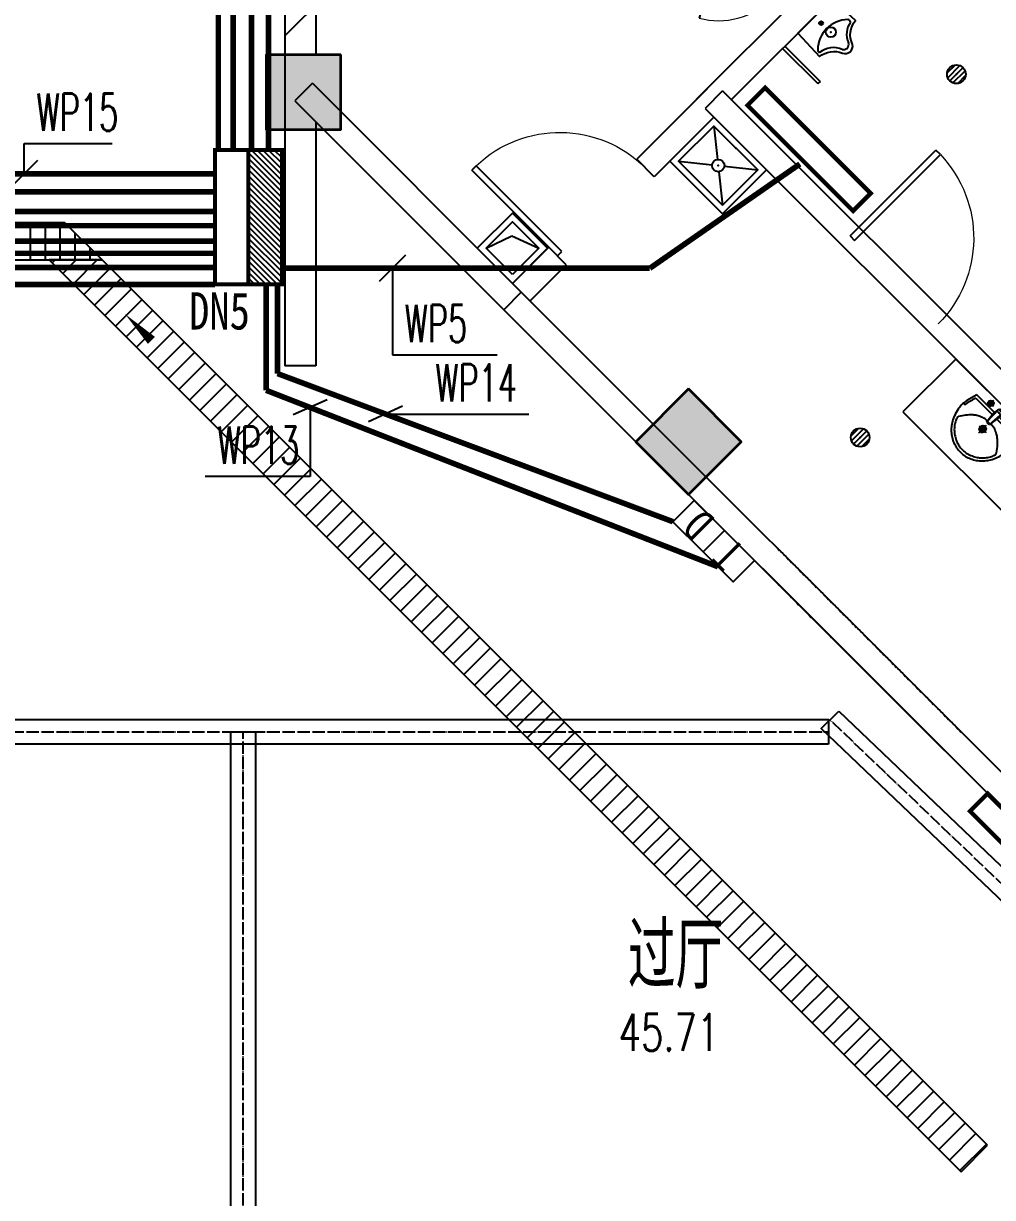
# Model space of a CAD drawing. Extents: x 815029915 to 815825525, y 579155098 to 579748855.
# Drawn here: x 815353715 to 815361504, y 579468629 to 579478068 of the extents above; entities that cross this region are included whole.
import ezdxf

# ---------------------------------------------------------------- set-up
doc = ezdxf.new("R2010")
doc.units = 0
doc.header["$LTSCALE"] = 100
doc.header["$MEASUREMENT"] = 0
doc.linetypes.add('DASH', pattern=[0.35, 0.25, -0.1])
doc.linetypes.add('DOTE', pattern=[2.42, 2, -0.2, 0.02, -0.2])
for name, color, linetype in [('COLUMN', 9, 'Continuous'), ('DIM_SYMB', 3, 'Continuous'), ('E-TEXT-PLAN', 7, 'Continuous'), ('E-TEXT-PLAN-DER', 7, 'Continuous'), ('H-TA-设备', 7, 'Continuous'), ('H-供暖-散热器', 4, 'Continuous'), ('LATRINE', 6, 'Continuous'), ('LVTRY', 6, 'Continuous'), ('QD', 3, 'Continuous'), ('SPACE', 7, 'Continuous'), ('WALL', 9, 'Continuous'), ('WINDOW', 4, 'Continuous'), ('电-强电平面-标注', 3, 'Continuous'), ('电-强电平面-线缆', 3, 'Continuous'), ('电-桥架', 4, 'Continuous')]:
    doc.layers.add(name, color=color, linetype=linetype)
doc.layers.add('柱填充', color=9, linetype='Continuous', lineweight=18)
doc.layers.add('砼柱', color=2, linetype='Continuous', lineweight=35)
doc.styles.add('-宋体', font='', dxfattribs={"width": 0.8})
doc.styles.add('_TCH_SPACE', font='SIMPLEX', dxfattribs={"height": 5, "bigfont": 'GBCBIG'})
doc.styles.add('_THVAC_DIM', font='', dxfattribs={"width": 0.8, "height": 3.5})
doc.styles.add('ELEC-DIM', font='simplex.shx', dxfattribs={"width": 0.6, "bigfont": 'HZTXT.shx'})
doc.styles.add('IDQSTYLE', font='txt.shx', dxfattribs={"width": 0.7, "bigfont": 'hztxt.shx'})
doc.styles.get('-宋体').set_extended_font_data('SimSun')
doc.styles.get('_THVAC_DIM').set_extended_font_data('SimSun')

# ---------------------------------------------------------------- blocks, each defined once
blk = doc.blocks.new('温控器')
at = {"layer": 'H-TA-设备', "color": 1}
blk.add_lwpolyline([(815233580.6, 579285758), (815233823.3, 579285758), (815233823.3, 579285416.4), (815233580.6, 579285416.4)], close=True, dxfattribs=at)
at = {"layer": 'H-TA-设备', "color": 1, "style": '_THVAC_DIM', "width": 0.8}
blk.add_text('T', height=264.3, rotation=90, dxfattribs=at).set_placement((815233837.9, 579285524.7))
blk = doc.blocks.new('拓展盒')
at = {"layer": 'H-TA-设备', "color": 1}
blk.add_lwpolyline([(815257690.9, 579281713.2), (815257690.9, 579281470.6), (815257349.3, 579281470.6), (815257349.3, 579281713.2)], close=True, dxfattribs=at)
at = {"layer": 'H-TA-设备', "color": 1, "style": '_THVAC_DIM', "width": 0.8}
blk.add_text('D', height=264.3, dxfattribs=at).set_placement((815257457.6, 579281455.9))
blk = doc.blocks.new('*X96')
at = {"color": 0}
for p, q in [((99.831, 192.745), (101.991, 194.905)), ((99.831, 193.169), (101.566, 194.905)), ((99.831, 193.593), (101.142, 194.905)), ((99.831, 194.017), (100.718, 194.905)), ((99.831, 194.442), (100.294, 194.905)), ((99.831, 194.866), (99.869, 194.905)), ((99.915, 192.405), (102.415, 194.905)), ((100.339, 192.405), (102.839, 194.905)), ((100.764, 192.405), (103.264, 194.905)), ((101.188, 192.405), (103.688, 194.905)), ((101.612, 192.405), (104.112, 194.905)), ((102.036, 192.405), (104.536, 194.905)), ((102.461, 192.405), (104.961, 194.905)), ((102.885, 192.405), (105.385, 194.905)), ((103.309, 192.405), (105.809, 194.905)), ((103.733, 192.405), (106.233, 194.905)), ((104.158, 192.405), (106.658, 194.905)), ((104.582, 192.405), (107.082, 194.905)), ((105.006, 192.405), (107.506, 194.905)), ((105.43, 192.405), (107.93, 194.905)), ((105.855, 192.405), (108.355, 194.905)), ((106.279, 192.405), (108.779, 194.905)), ((106.703, 192.405), (109.203, 194.905)), ((107.127, 192.405), (109.627, 194.905)), ((107.552, 192.405), (109.831, 194.684)), ((107.976, 192.405), (109.831, 194.259)), ((108.4, 192.405), (109.831, 193.835)), ((108.825, 192.405), (109.831, 193.411)), ((109.249, 192.405), (109.831, 192.986)), ((109.673, 192.405), (109.831, 192.562))]:
    blk.add_line(p, q, dxfattribs=at)
blk = doc.blocks.new('HC000427')
at = {"color": 0, "linetype": 'Continuous', "const_width": 0.3}
blk.add_lwpolyline([(5, 2.5), (-5, 2.5), (-5, -2.5), (5, -2.5)], close=True, dxfattribs=at)
blk.add_lwpolyline([(5, 0), (-5, 0)], dxfattribs=at)
at = {"color": 0, "linetype": 'Continuous'}
blk.add_blockref('*X96', (-104.831, -194.905), dxfattribs=at)
at = {"layer": 'E-TEXT-PLAN-DER', "color": 0, "style": 'IDQSTYLE', "width": 0.7}
blk.add_attdef('PSFHATT', (7, -2.5), '', height=2.5, dxfattribs=at)
blk = doc.blocks.new('$lvtry$00000191')
at = {"color": 0}
for p, q in [((-250, -50, 0), (-39, -218.8, 0)), ((39, -218.8, 0), (250, -50, 0)), ((-250, -450, 0), (-39, -281.2, 0)), ((39, -281.2, 0), (250, -450, 0))]:
    blk.add_line(p, q, dxfattribs=at)
at = {"color": 0, "elevation": 0}
for points in [[(300, -500), (300, 0), (-300, 0), (-300, -500)], [(250, -450), (250, -50), (-250, -50), (-250, -450)]]:
    blk.add_lwpolyline(points, close=True, dxfattribs=at)
at = {"color": 0}
blk.add_circle((0, -250, 0), 50, dxfattribs=at)
for p in [(0, -50, 0), (0, -250, 0)]:
    blk.add_point(p, dxfattribs=at)
blk = doc.blocks.new('$lvtry$00000171')
for p, q in [((-74.2, 10.6), (-10.6, 74.2)), ((-69.8, -27.4), (27.4, 69.8)), ((-53, -53), (53, 53)), ((-27.4, -69.8), (69.8, 27.4)), ((10.6, -74.2), (74.2, -10.6))]:
    blk.add_line(p, q)
blk.add_circle((0, 0), 75)
blk.add_point((0, 0))
blk = doc.blocks.new('$DorLib2D$00000001')
for p, q in [((0.45, 0.975), (0.5, 0.975)), ((0.45, 0), (0.45, 0.975)), ((0.5, 0), (0.5, 0.975)), ((0.5, 0), (0.45, 0))]:
    blk.add_line(p, q)
at = {"lineweight": 13}
blk.add_arc((0.475, 0), 0.975, 91.46928, 180, dxfattribs=at)
blk = doc.blocks.new('$lvtry$00000227')
at = {"color": 0}
blk.add_line((-180.9, -233.6), (-180.9, -233.6), dxfattribs=at)
blk.add_lwpolyline([(52.9, -374.4, -0.307493), (204.8, -256.5), (195.1, 0), (-195.1, 0), (-205.1, -255.8, -0.265776), (-54.3, -365.7, 0.591279)], format="xyb", close=True, dxfattribs=at)
for centre, radius in [((-5.6, -75), 15.8), ((-0.7, -182), 40.3)]:
    blk.add_circle(centre, radius, dxfattribs=at)
for centre, radius, start, end in [((-4.8, -381.5), 244.6, 45.41426, 134.58574), ((-160.6, -223.5), 22.7, 134.58574, 206.45735), ((-200.2, -411.9), 179.3, 22.29844, 83.80425), ((198.8, -407.2), 174, 100.56764, 157.70342), ((152.7, -221.8), 20.3, 314.58574, 45.41426), ((1.2, -326.2), 39.6, 206.43535, 337.70342)]:
    blk.add_arc(centre, radius, start, end, dxfattribs=at)
for p in [(-5.6, -75), (-0.7, -182)]:
    blk.add_point(p, dxfattribs=at)
blk = doc.blocks.new('$TCHSYS$APDOOR2D')
blk.add_line((0.5, 0), (0, 0.866))
at = {"lineweight": 13}
blk.add_arc((0.5, 0), 1, 120, 180, dxfattribs=at)
blk = doc.blocks.new('$lvtry$00000192')
for p, q in [((-108.1, -66.5, 0), (-108.9, 2.9, 0)), ((110.7, -65.7, 0), (109.9, 3.7, 0)), ((-236, -86.3, 0), (-246.3, -114.4, 0)), ((-233.9, -86.3, 0), (-25.8, -86.3, 0)), ((-143.2, -32.2, 0), (-73.8, -31.4, 0)), ((-28.8, -62.5, 0), (-28.1, -68.3, 0)), ((-28.1, -68.3, 0), (-16.6, -160.3, 0)), ((-22.8, -20.9, 0), (-16.6, -160.3, 0)), ((-22, -39.7, 0), (0.7, -39.9, 0)), ((23.4, -40.2, 0), (0.7, -39.9, 0)), ((24.7, -21.5, 0), (15.1, -160.6, 0)), ((29.8, -62.5, 0), (15.1, -160.6, 0)), ((26.2, -86.3, 0), (243.8, -86.3, 0)), ((75.6, -31.5, 0), (145, -30.6, 0)), ((243.8, -86.3, 0), (272.5, -164.2, 0)), ((243.8, -86.3, 0), (263.6, -140.1, 0)), ((-255.8, -140.1, 0), (-263.7, -185.4, 0)), ((-255.8, -140.1, 0), (-246.3, -114.4, 0)), ((-16.9, -150.7, 0), (-0.6, -150.9, 0)), ((-16.6, -160.3, 0), (-0.7, -160.4, 0)), ((15.1, -160.6, 0), (-0.7, -160.4, 0)), ((15.7, -151.1, 0), (-0.6, -150.9, 0)), ((1.4, -262.7, 0), (0.4, -177.1, 0)), ((-263.7, -185.4, 0), (-263.6, -189.8, 0)), ((-41.9, -220.4, 0), (43.7, -219.4, 0))]:
    blk.add_line(p, q)
at = {"elevation": 0}
blk.add_lwpolyline([(-28.8, -62.5), (-248.5, -62.5), (-275.8, -148.5, 0.044851), (-281.1, -205.8, 0.06689), (-276.1, -244.1, 0.023023), (-256.7, -304.6, 0.044853), (-242.6, -334.1, 0.043799), (-214.1, -373.7, 0.044001), (-179.4, -407.6, 0.042834), (-138.7, -435.3, 0.043018), (-94, -455.6, 0.042273), (-46.1, -468.2, 0.042347), (3.1, -472.5, 0.04234), (52.4, -468.4, 0.042268), (100.4, -456.1, 0.043003), (145.1, -436.1, 0.042821), (186, -408.5, 0.043985), (220.9, -374.9, 0.043782), (249.6, -335.4, 0.044843), (273.6, -286, 0.059205), (283.6, -245.6, 0.030672), (287.2, -189.4, 0.04375), (283.9, -150), (283.8, -149.6), (283.6, -148.5), (256.3, -62.5), (29.8, -62.5), (30.4, -58.5), (24.7, -21.5), (0.9, -21.2), (-22.8, -20.9), (-29.4, -57.8)], format="xyb", close=True, dxfattribs=at)
for centre, radius in [((-108.5, -31.8, 0), 23.8), ((-108.5, -31.8, 0), 14.2), ((110.3, -31, 0), 23.8), ((110.3, -31, 0), 14.2), ((0.9, -219.9, 0), 28.5), ((0.9, -219.9, 0), 19)]:
    blk.add_circle(centre, radius)
for centre, radius, start, end in [((-0.5, -9.7, 0), 6.83, 79.83281, 278.78235), ((1.8, -9.8, 0), 6.83, 259.83281, 98.78235), ((-23.1, -349.9, 0), 198.8, 122.02849, 131.49065), ((-5.2, -378.4, 0), 232.4, 111.75704, 122.02849), ((8.4, -412.5, 0), 269.2, 102.18672, 111.75704), ((-37.7, -199.3, 0), 51, 92.30662, 102.18672), ((-30.5, -376.8, 0), 228.7, 87.31512, 92.30662), ((42, -361.9, 0), 216.3, 92.30662, 95.91766), ((34.8, -183.2, 0), 37.4, 84.41147, 92.30662), ((19.4, -340.6, 0), 195.5, 72.88907, 84.41147), ((-5.1, -420.2, 0), 278.8, 63.17409, 72.88907), ((41.6, -327.8, 0), 175.3, 53.24077, 63.17409), ((6.7, -421.7, 0), 271, 137.46076, 149.54655), ((185.6, -585.8, 0), 513.7, 131.49065, 137.46076), ((-199.1, -650, 0), 577.4, 47.66699, 53.24077), ((5.8, -425.1, 0), 273.2, 33.19376, 47.66699), ((211.1, -290.8, 0), 27.9, 352.91027, 33.19376), ((-207.9, -295.5, 0), 22, 149.54655, 185.88834), ((-196.6, -294.3, 0), 33.4, 185.88834, 200.4186), ((-120.7, -266.1, 0), 114.4, 200.4186, 208.98613), ((-47.7, -225.6, 0), 197.8, 208.98613, 220.72281), ((8.6, -177.2, 0), 272.1, 220.72281, 230.79199), ((6.5, -186.1, 0), 260.6, 308.89161, 318.95718), ((31.1, -207.5, 0), 228, 318.95718, 329.69276), ((131.4, -266.1, 0), 111.8, 329.69276, 339.25533), ((189.3, -288.1, 0), 49.9, 339.25533, 352.91027), ((2.4, -184.8, 0), 262.2, 230.79199, 240.61156), ((1.6, -186.2, 0), 260.7, 240.61156, 250.45902), ((4, -179.4, 0), 267.8, 250.45902, 260.14676), ((3.9, -180.1, 0), 267.2, 260.14676, 269.84607), ((3.9, -180, 0), 267.3, 269.84607, 279.54402), ((3.8, -179.4, 0), 267.9, 279.54402, 289.23076), ((6.1, -186.1, 0), 260.8, 289.23076, 299.07505), ((5.4, -184.7, 0), 262.4, 299.07505, 308.89161)]:
    blk.add_arc(centre, radius, start, end)
for p in [(0.7, -39.9, 0), (0.9, -219.9, 0)]:
    blk.add_point(p)

msp = doc.modelspace()

# ---------------------------------------------------------------- hatches: boundary and pattern name
at = {"layer": '柱填充', "lineweight": 18}
for points in [[(815356266.1, 579477816.7), (815355666.1, 579477816.7), (815355666.1, 579477216.7), (815356266.1, 579477216.7)], [(815359060.3, 579475129.9), (815358636, 579474705.7), (815359060.3, 579474281.4), (815359484.6, 579474705.7)]]:
    msp.add_hatch(color=250, dxfattribs=at).paths.add_polyline_path(points)

# ---------------------------------------------------------------- linework, layer by layer
for p, q in [((815354046.2, 579476466.7), (815298816.1, 579476466.7)), ((815354346.2, 579476166.7), (815354046.2, 579476466.7)), ((815298816.1, 579476166.7), (815354346.2, 579476166.7)), ((815354346.2, 579476166.7), (815353922, 579476166.7)), ((815353922, 579476166.7), (815361251.7, 579468836.9)), ((815361463.8, 579469049.1), (815354346.2, 579476166.7)), ((815361251.7, 579468836.9), (815361463.8, 579469049.1))]:
    msp.add_line(p, q)
at = {"color": 252, "linetype": 'Continuous'}
for p, q in [((815353768.4, 579476466.7), (815353768.4, 579476166.7)), ((815353888.4, 579476466.7), (815353888.4, 579476166.7)), ((815354008.4, 579476466.7), (815354008.4, 579476166.7)), ((815354128.4, 579476384.5), (815354128.4, 579476166.7)), ((815354248.4, 579476264.5), (815354248.4, 579476166.7)), ((815353945.3, 579476143.3), (815353968.7, 579476166.7)), ((815354030.2, 579476058.5), (815354138.4, 579476166.7)), ((815354115, 579475973.6), (815354308.1, 579476166.7)), ((815354199.9, 579475888.8), (815354412, 579476100.9)), ((815354284.7, 579475803.9), (815354496.9, 579476016)), ((815354369.6, 579475719.1), (815354581.7, 579475931.2)), ((815354454.4, 579475634.2), (815354666.6, 579475846.3)), ((815354539.3, 579475549.3), (815354751.4, 579475761.5)), ((815354624.1, 579475464.5), (815354836.3, 579475676.6)), ((815354709, 579475379.6), (815354921.1, 579475591.8)), ((815354793.8, 579475294.8), (815355006, 579475506.9)), ((815354878.7, 579475209.9), (815355090.8, 579475422.1)), ((815354963.5, 579475125.1), (815355175.7, 579475337.2)), ((815355048.4, 579475040.2), (815355260.5, 579475252.4)), ((815355133.3, 579474955.4), (815355345.4, 579475167.5)), ((815355218.1, 579474870.5), (815355430.2, 579475082.7)), ((815355303, 579474785.7), (815355515.1, 579474997.8)), ((815355387.8, 579474700.8), (815355599.9, 579474913)), ((815355472.7, 579474616), (815355684.8, 579474828.1)), ((815355557.5, 579474531.1), (815355769.7, 579474743.2)), ((815355642.4, 579474446.3), (815355854.5, 579474658.4)), ((815355727.2, 579474361.4), (815355939.4, 579474573.5)), ((815355812.1, 579474276.6), (815356024.2, 579474488.7)), ((815355896.9, 579474191.7), (815356109.1, 579474403.8)), ((815355981.8, 579474106.9), (815356193.9, 579474319)), ((815356066.6, 579474022), (815356278.8, 579474234.1)), ((815356151.5, 579473937.1), (815356363.6, 579474149.3)), ((815356236.3, 579473852.3), (815356448.5, 579474064.4)), ((815356321.2, 579473767.4), (815356533.3, 579473979.6)), ((815356406, 579473682.6), (815356618.2, 579473894.7)), ((815356490.9, 579473597.7), (815356703, 579473809.9)), ((815356575.8, 579473512.9), (815356787.9, 579473725)), ((815356660.6, 579473428), (815356872.7, 579473640.2)), ((815356745.5, 579473343.2), (815356957.6, 579473555.3)), ((815356830.3, 579473258.3), (815357042.4, 579473470.5)), ((815356915.2, 579473173.5), (815357127.3, 579473385.6)), ((815357000, 579473088.6), (815357212.1, 579473300.7)), ((815357084.9, 579473003.8), (815357297, 579473215.9)), ((815357169.7, 579472918.9), (815357381.9, 579473131)), ((815357254.6, 579472834.1), (815357466.7, 579473046.2)), ((815357339.4, 579472749.2), (815357551.6, 579472961.3)), ((815357424.3, 579472664.4), (815357636.4, 579472876.5)), ((815357509.1, 579472579.5), (815357721.3, 579472791.6)), ((815357594, 579472494.6), (815357806.1, 579472706.8)), ((815357678.8, 579472409.8), (815357891, 579472621.9)), ((815357763.7, 579472324.9), (815357975.8, 579472537.1)), ((815357848.5, 579472240.1), (815358060.7, 579472452.2)), ((815357933.4, 579472155.2), (815358145.5, 579472367.4)), ((815358018.2, 579472070.4), (815358230.4, 579472282.5)), ((815358103.1, 579471985.5), (815358315.2, 579472197.7)), ((815358188, 579471900.7), (815358400.1, 579472112.8)), ((815358272.8, 579471815.8), (815358484.9, 579472028)), ((815358357.7, 579471731), (815358569.8, 579471943.1)), ((815358442.5, 579471646.1), (815358654.6, 579471858.3)), ((815358527.4, 579471561.3), (815358739.5, 579471773.4)), ((815358612.2, 579471476.4), (815358824.4, 579471688.5)), ((815358697.1, 579471391.6), (815358909.2, 579471603.7)), ((815358781.9, 579471306.7), (815358994.1, 579471518.8)), ((815358866.8, 579471221.9), (815359078.9, 579471434)), ((815358951.6, 579471137), (815359163.8, 579471349.1)), ((815359036.5, 579471052.2), (815359248.6, 579471264.3)), ((815359121.3, 579470967.3), (815359333.5, 579471179.4)), ((815359206.2, 579470882.4), (815359418.3, 579471094.6)), ((815359291, 579470797.6), (815359503.2, 579471009.7)), ((815359375.9, 579470712.7), (815359588, 579470924.9)), ((815359460.7, 579470627.9), (815359672.9, 579470840)), ((815359545.6, 579470543), (815359757.7, 579470755.2)), ((815359630.5, 579470458.2), (815359842.6, 579470670.3)), ((815359715.3, 579470373.3), (815359927.4, 579470585.5)), ((815359800.2, 579470288.5), (815360012.3, 579470500.6)), ((815359885, 579470203.6), (815360097.1, 579470415.8)), ((815359969.9, 579470118.8), (815360182, 579470330.9)), ((815360054.7, 579470033.9), (815360266.8, 579470246)), ((815360139.6, 579469949.1), (815360351.7, 579470161.2)), ((815360224.4, 579469864.2), (815360436.6, 579470076.3)), ((815360309.3, 579469779.4), (815360521.4, 579469991.5)), ((815360394.1, 579469694.5), (815360606.3, 579469906.6)), ((815360479, 579469609.7), (815360691.1, 579469821.8)), ((815360563.8, 579469524.8), (815360776, 579469736.9)), ((815360648.7, 579469439.9), (815360860.8, 579469652.1)), ((815360733.5, 579469355.1), (815360945.7, 579469567.2)), ((815360818.4, 579469270.2), (815361030.5, 579469482.4)), ((815360903.2, 579469185.4), (815361115.4, 579469397.5)), ((815360988.1, 579469100.5), (815361200.2, 579469312.7)), ((815361073, 579469015.7), (815361285.1, 579469227.8)), ((815361157.8, 579468930.8), (815361369.9, 579469143)), ((815361242.7, 579468846), (815361454.8, 579469058.1))]:
    msp.add_line(p, q, dxfattribs=at)
at = {"color": 250}
for p, q in [((815357433.3, 579476261.6), (815357641.5, 579476361.6)), ((815357641.5, 579476361.6), (815357857.6, 579476261.6))]:
    msp.add_line(p, q, dxfattribs=at)
for points in [[(815357645.5, 579475978.7), (815357362.6, 579476261.6), (815357645.5, 579476544.4), (815357928.3, 579476261.6)], [(815357645.5, 579476049.4), (815357433.3, 579476261.6), (815357645.5, 579476473.7), (815357857.6, 579476261.6)]]:
    msp.add_lwpolyline(points, close=True, dxfattribs=at)
at = {"layer": 'COLUMN'}
for points in [[(815355666.1, 579477216.7), (815356266.1, 579477216.7), (815356266.1, 579477816.7), (815355666.1, 579477816.7)], [(815359060.3, 579474281.4), (815359484.6, 579474705.7), (815359060.3, 579475129.9), (815358636, 579474705.7)]]:
    msp.add_lwpolyline(points, close=True, dxfattribs=at)
at = {"layer": 'DIM_SYMB'}
msp.add_lwpolyline([(815360615.2, 579469666.6, 0, 0, 0), (815354531.5, 579475731.7, 0, 80, 0), (815354744, 579475519.9, 0, 0, 0)], format="xyseb", dxfattribs=at)
at = {"layer": 'H-供暖-散热器', "const_width": 35}
for points in [[(815360524.6, 579476702.4), (815359676.1, 579477550.9), (815359534.7, 579477409.5), (815360383.2, 579476561)], [(815362312.9, 579471028.4), (815361464.4, 579471876.9), (815361323, 579471735.5), (815362171.5, 579470887)]]:
    msp.add_lwpolyline(points, close=True, dxfattribs=at)
at = {"layer": 'LATRINE'}
for p, q in [((815359834.9, 579477885.3), (815360117.7, 579477602.5)), ((815359817.2, 579477867.6), (815360100.1, 579477584.8)), ((815360117.7, 579477602.5), (815360100.1, 579477584.8))]:
    msp.add_line(p, q, dxfattribs=at)
at = {"layer": 'LVTRY'}
for p, q in [((815361208.7, 579475370), (815360784.4, 579474945.7)), ((815362976.4, 579473602.2), (815361208.7, 579475370)), ((815360784.4, 579474945.7), (815362552.2, 579473178))]:
    msp.add_line(p, q, dxfattribs=at)
at = {"layer": 'WALL'}
for p, q in [((815359016.5, 579481168.2), (815355816.1, 579477967.7)), ((815360925.7, 579479259), (815359122.7, 579477456)), ((815360819.6, 579478870.1), (815359405.5, 579477456)), ((815355816.1, 579478259.1), (815355816.1, 579477816.7)), ((815356066.1, 579478217.7), (815356066.1, 579477816.7)), ((815355816.1, 579477808.1), (815355816.1, 579475316.7)), ((815356036.8, 579477587.4), (815355895.4, 579477446)), ((815356036.8, 579477587.4), (815357716.2, 579475908)), ((815359209.7, 579477542.9), (815358644, 579476977.2)), ((815359334.8, 579477526.7), (815359193.4, 579477385.2)), ((815359334.8, 579477526.7), (815362516.8, 579474344.7)), ((815355895.4, 579477446), (815357574.7, 579475766.6)), ((815359193.4, 579477385.2), (815362516.8, 579474061.8)), ((815356066.1, 579477275.3), (815356066.1, 579475316.7)), ((815359264.1, 579477314.5), (815358785.4, 579476835.8)), ((815357936.9, 579476270.1), (815357645.5, 579475978.7)), ((815358078.3, 579476128.7), (815357786.9, 579475837.3)), ((815357716.2, 579475908), (815357574.7, 579475766.6)), ((815357716.2, 579475908), (815362666.4, 579470957.8)), ((815357574.7, 579475766.6), (815362524.9, 579470816.4))]:
    msp.add_line(p, q, dxfattribs=at)
for points in [[(815358785.4, 579476835.8), (815358644, 579476977.2)], [(815358078.3, 579476128.7), (815357936.9, 579476270.1)], [(815356066.1, 579475316.7), (815355816.1, 579475316.7)]]:
    msp.add_lwpolyline(points, dxfattribs=at)
at = {"layer": 'WINDOW', "linetype": 'DASH'}
for p, q in [((815359775.4, 579473848.8), (815361260.3, 579472363.9)), ((815359633.9, 579473707.4), (815361118.9, 579472222.5))]:
    msp.add_line(p, q, dxfattribs=at)
at = {"layer": 'WINDOW'}
msp.add_line((815359633.9, 579473707.4), (815361118.9, 579472222.5), dxfattribs=at)
at = {"layer": '电-强电平面-标注', "color": 1}
for p, q in [((815353721.1, 579476860.2), (815353721.1, 579477104.2)), ((815353721.1, 579477104.2), (815354426.8, 579477104.2)), ((815353827.1, 579476966.3), (815353615, 579476754.2)), ((815356786.2, 579476206), (815356574.1, 579475993.9)), ((815356680.1, 579476100), (815356680.1, 579475404.9)), ((815356680.1, 579475404.9), (815357523, 579475404.9)), ((815356156.4, 579475041.1), (815355881.6, 579474920.6)), ((815356019, 579474980.8), (815356019, 579474427.1)), ((815356761.1, 579474990.5), (815356488, 579474866.3)), ((815356624.5, 579474928.4), (815356926.5, 579474928.4)), ((815356926.5, 579474928.4), (815357777.9, 579474928.4)), ((815356019, 579474427.1), (815355176.1, 579474427.1))]:
    msp.add_line(p, q, dxfattribs=at)
at = {"layer": '电-强电平面-线缆', "color": 1, "linetype": 'Continuous', "const_width": 45}
for points in [[(815355399.6, 579477049.9), (815355399.6, 579482985.3)], [(815355281.1, 579477049.9), (815355281.1, 579482790.2)], [(815355547.3, 579477049.9), (815355547.3, 579479966.1)], [(815355684.7, 579477049.9), (815355684.7, 579479160)], [(815358749.5, 579476100), (815359955.4, 579476938.6)], [(815350418.4, 579476860.2), (815355253.4, 579476860.2)], [(815350187.4, 579476713.9), (815355253.4, 579476713.9)], [(815349836.9, 579476557.2), (815355253.4, 579476557.2)], [(815349505, 579476442.7), (815355253.4, 579476442.7)], [(815341379, 579476317.7), (815355253.4, 579476317.7)], [(815341211.1, 579476220.2), (815355253.4, 579476220.2)], [(815340831.1, 579476106.6), (815355253.4, 579476106.6)], [(815355793.4, 579476100), (815358749.5, 579476100)], [(815340507, 579475969.9), (815355253.4, 579475969.9)], [(815355665, 579475969.9), (815355665, 579475119.1)], [(815355756.7, 579475969.9), (815355756.7, 579475253.5)], [(815355756.7, 579475253.5), (815358935.4, 579474062.7)], [(815355665, 579475119.1), (815359297.8, 579473700.3)]]:
    msp.add_lwpolyline(points, dxfattribs=at)
at = {"layer": '电-桥架', "color": 5, "linetype": 'DOTE', "ltscale": 0.5}
for p, q in [((815391884.5, 579442212.7), (815360197.5, 579472469.4)), ((815335709.9, 579472373.6), (815360184.5, 579472373.6)), ((815355480.4, 579462394.1), (815355480.4, 579472373.6))]:
    msp.add_line(p, q, dxfattribs=at)
at = {"layer": '电-桥架', "ltscale": 0.5}
for points in [[(815360268.2, 579472540.2), (815391955.2, 579442283.5), (815391813.8, 579442142), (815360126.8, 579472398.7)], [(815360184.5, 579472273.6), (815335709.9, 579472273.6), (815335709.9, 579472473.6), (815360184.5, 579472473.6)], [(815355580.4, 579472373.6), (815355580.4, 579462394.1), (815355380.4, 579462394.1), (815355380.4, 579472373.6)]]:
    msp.add_lwpolyline(points, close=True, dxfattribs=at)
at = {"layer": '砼柱', "color": 3, "lineweight": 35}
for points in [[(815356266.1, 579477816.7), (815355666.1, 579477816.7), (815355666.1, 579477216.7), (815356266.1, 579477216.7)], [(815359060.3, 579475129.9), (815358636, 579474705.7), (815359060.3, 579474281.4), (815359484.6, 579474705.7)]]:
    msp.add_lwpolyline(points, close=True, dxfattribs=at)

# ---------------------------------------------------------------- block references
for name, p, rotation in [('拓展盒', (1801447204.8, 412613848.9), 135.0000000119693), ('温控器', (648518871.9, -406600259.8), 45.00000001196926)]:
    msp.add_blockref(name, p, dxfattribs=dict(rotation=rotation))
at = {"layer": 'E-TEXT-PLAN', "color": 142, "linetype": 'Continuous', "ltscale": 0.25, "xscale": 108, "yscale": 108, "zscale": 108, "rotation": 90}
msp.add_blockref('HC000427', (815355523.4, 579476509.9), dxfattribs=at)
at = {"layer": 'LATRINE', "xscale": 600, "yscale": 600, "zscale": 600}
for p, rotation in [((815359514.3, 579478478.3), 135), ((815361987.5, 579475512.5), 45)]:
    msp.add_blockref('$TCHSYS$APDOOR2D', p, dxfattribs=dict(at, rotation=rotation))
at = {"layer": 'LVTRY'}
for name, p, rotation in [('$lvtry$00000227', (815360077.2, 579478127.6), 45), ('$lvtry$00000191', (815359476.2, 579477102.4), 315)]:
    msp.add_blockref(name, p, dxfattribs=dict(at, rotation=rotation))
for p in [(815361213.8, 579477659.9), (815360440.1, 579474739.4)]:
    msp.add_blockref('$lvtry$00000171', p, dxfattribs=at)
at = {"layer": 'LVTRY', "xscale": 0.9107142857142857, "yscale": 1.023255813953488, "rotation": 315}
msp.add_blockref('$lvtry$00000192', (815361583.4, 579474966.9), dxfattribs=at)
at = {"layer": 'WINDOW'}
for p, xscale, yscale, zscale, rotation in [((815358361.1, 579476553), 1000.000000081643, -1000, 1000.000000081643, 225.0000000000007), ((815360713.7, 579476006.4), -1000, 1000, 1000, 315.0000000000008)]:
    msp.add_blockref('$DorLib2D$00000001', p, dxfattribs=dict(at, xscale=xscale, yscale=yscale, zscale=zscale, rotation=rotation))

# ---------------------------------------------------------------- texts
at = {"layer": 'QD', "color": 3, "style": '-宋体', "width": 0.8}
msp.add_text('DN5', height=300, dxfattribs=at).set_placement((815355045.5, 579475607.6, 2970))
at = {"layer": 'SPACE', "style": '_TCH_SPACE'}
msp.add_text('过厅', height=533.33, dxfattribs=at).set_placement((815358572.8, 579470307))
at = {"layer": 'SPACE', "style": '_TCH_SPACE', "width": 0.705882}
msp.add_text('45.71', height=297.5, dxfattribs=at).set_placement((815358498.4, 579469808.2))
at = {"layer": '电-强电平面-标注', "color": 1, "style": 'ELEC-DIM', "width": 0.6}
for s, p in [('WP15', (815353821.1, 579477204.2)), ('WP5', (815356780.1, 579475504.9)), ('WP14', (815357026.5, 579475028.4)), ('WP13', (815355276.1, 579474527.1))]:
    msp.add_text(s, height=300, dxfattribs=at).set_placement(p)

doc.saveas('drawing.dxf')
